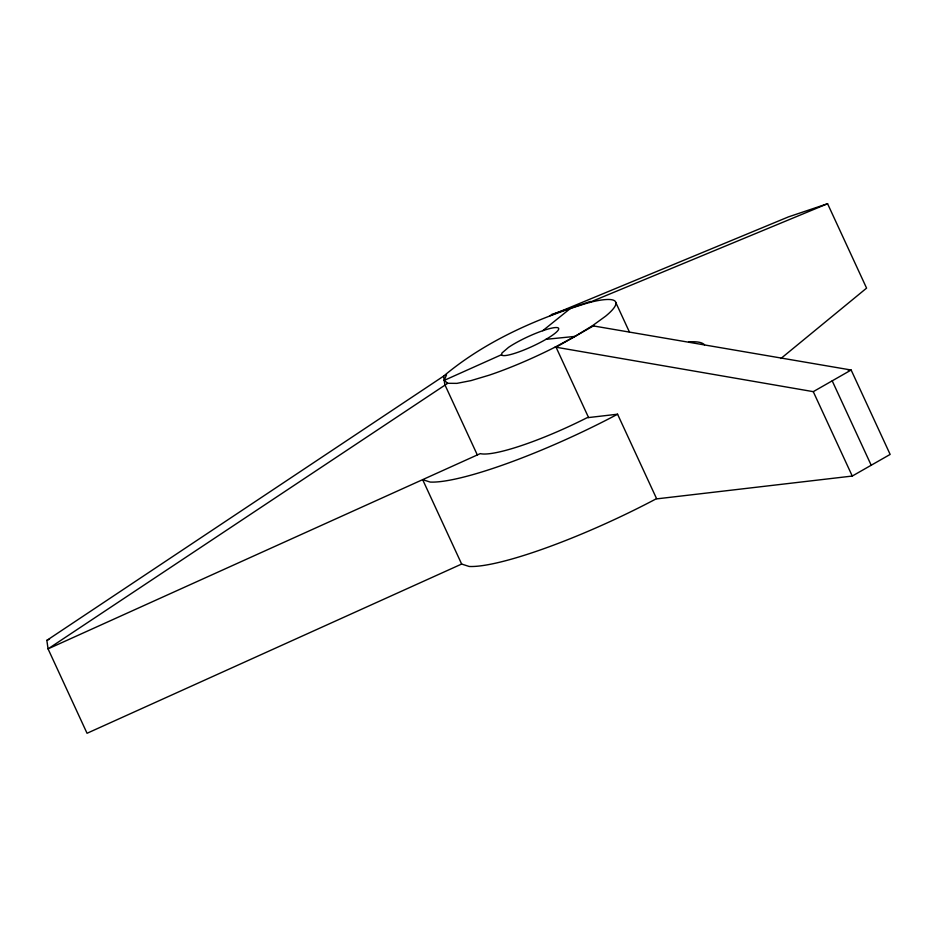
<?xml version="1.0" encoding="UTF-8"?>
<svg xmlns="http://www.w3.org/2000/svg" width="937" height="937" viewBox="0 0 937 937"><rect width="100%" height="100%" fill="white"/><g stroke="black" fill="none" stroke-linecap="round" stroke-linejoin="round"><path stroke-width="1.41" d="M501.506 354.713L501.986 352.98L508.545 347.358A31.436 5.294 -24.8 0 1 553.872 327.727A31.436 5.294 -24.8 0 1 539.267 342.989A31.436 5.294 -24.8 0 1 501.506 354.713L444.22 380.375L447.745 383.292L456.881 383.374L471.006 380.609L489.161 375.187A94.321 15.894 -24.8 0 0 554.54 347.404L575.013 336.406L592.418 325.76L605.583 316.202A94.321 15.894 -24.8 0 0 589.127 302.557C537.1 318.346 485.331 341.103 443.611 376.124L46.85 640.369L48.056 648.872L87.047 733.273L461.648 564.051L469.156 566.463A157.205 26.482 -24.8 0 0 655.947 498.964L852.26 476.055L890.15 454.422L851.147 370.021L592.418 325.76M444.22 380.375L446.539 374.8M550.042 315.699L788.497 216.869L827.582 203.727L866.584 288.127L780.884 358.52M589.127 302.557L827.582 203.727M542.734 330.714L570.984 307.98M593.953 325.584L556.063 347.217L554.54 347.404M588.565 417.551L556.063 347.217L813.269 391.654L851.147 370.021L848.243 370.361M656.568 498.613L617.565 414.213L616.944 414.564A157.205 26.482 -24.8 0 1 430.165 482.063L422.657 479.65L461.648 564.051M447.745 383.292L48.056 648.872L480.248 453.625A94.321 15.894 -24.8 0 0 587.03 417.738L617.565 414.213M46.85 640.369L49.509 639.175M551.436 314.551L590.521 301.409M545.978 339.323L575.013 336.406M832.208 380.844L871.211 465.244M813.269 391.654L852.26 476.055M615.925 302.803L629.406 332.003M477.32 454.949L444.817 384.615L443.611 376.124M688.847 341.876A157.205 26.482 -24.8 0 1 704.542 344.851"/></g></svg>
